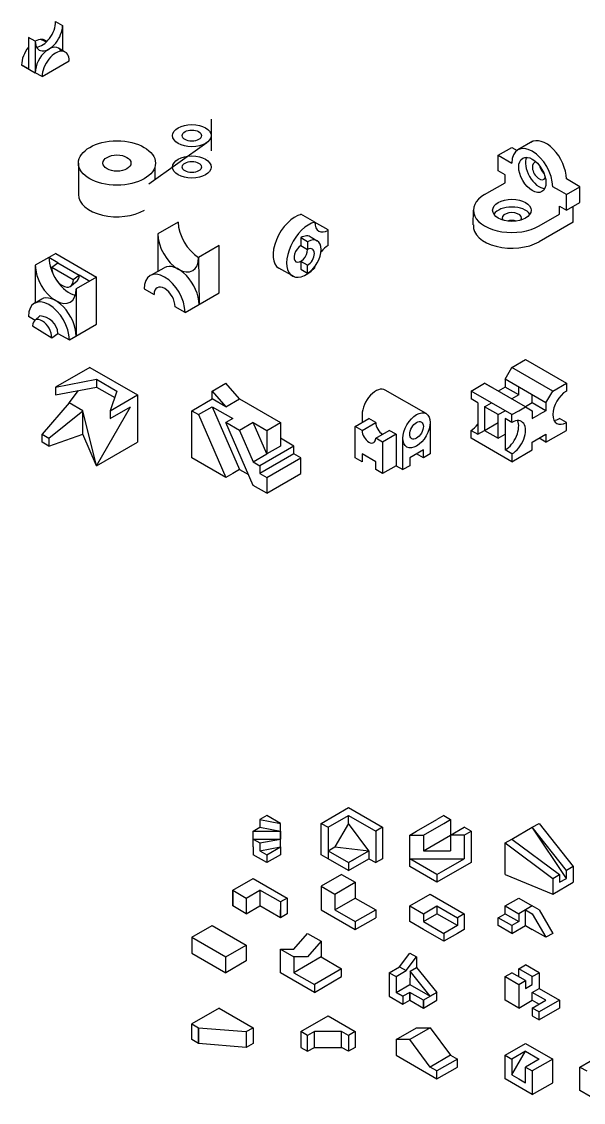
# Model space of a CAD drawing. Header units: millimetres. Extents: x 3754 to 5737, y 3935 to 4721.
# Drawn here: x 3754 to 4111, y 3950 to 4637 of the extents above; entities that cross this region are included whole.
import ezdxf

# ---------------------------------------------------------------- set-up
doc = ezdxf.new("R2010")
doc.units = ezdxf.units.MM

msp = doc.modelspace()

# ---------------------------------------------------------------- linework, layer by layer
for p, q in [((3775.87, 4637.5), (3780.2, 4635)), ((3780.2, 4635), (3780.2, 4618.66)), ((3762.88, 4625), (3758.55, 4627.5)), ((3758.55, 4627.5), (3758.55, 4607.5)), ((3762.88, 4625), (3762.88, 4605)), ((3766.58, 4626.18), (3770.08, 4624.72)), ((3781.46, 4618.37), (3777.7, 4620.59)), ((3758.55, 4607.5), (3754.22, 4610)), ((3754.22, 4610), (3762.88, 4605)), ((3767.21, 4602.5), (3784.53, 4612.5)), ((3767.21, 4602.5), (3762.88, 4605)), ((3874.8, 4575.48), (3874.8, 4555.37)), ((3835.02, 4534.26), (3871.98, 4560.54)), ((4079.25, 4561.35), (4069.8, 4555.91)), ((4057.33, 4552.5), (4065.99, 4557.5)), ((4057.33, 4542.5), (4057.33, 4552.5)), ((4057.33, 4552.5), (4065.99, 4547.5)), ((4065.99, 4557.5), (4069.3, 4555.59)), ((3790.4, 4547.45), (3790.35, 4527.52)), ((3838.98, 4545.16), (3838.85, 4536.96)), ((3872.52, 4550.96), (3872.52, 4550.96)), ((3832.16, 4537.5), (3832.16, 4537.5)), ((4061.66, 4540), (4057.33, 4542.5)), ((4061.66, 4535), (4061.66, 4540)), ((4109.29, 4532.5), (4100.63, 4537.5)), ((4048.67, 4527.5), (4061.66, 4535)), ((4096.3, 4530), (4091.97, 4532.5)), ((4100.63, 4527.5), (4109.29, 4532.5)), ((4109.29, 4522.5), (4109.29, 4532.5)), ((4100.63, 4527.5), (4096.3, 4530)), ((4100.63, 4517.5), (4100.63, 4527.5)), ((4041.35, 4508.16), (4041.5, 4517.62)), ((4096.3, 4515), (4096.3, 4520)), ((4096.3, 4520), (4100.63, 4517.5)), ((4100.63, 4517.5), (4109.29, 4522.5)), ((4104.96, 4510), (4104.96, 4520)), ((3853.81, 4510), (3840.82, 4502.5)), ((3940.63, 4509.88), (3931.76, 4515)), ((3949.08, 4505), (3940.42, 4510)), ((4083.31, 4507.5), (4096.3, 4515)), ((4104.96, 4510), (4083.31, 4497.5)), ((3949.08, 4495), (3949.08, 4505)), ((3840.82, 4502.5), (3840.82, 4478.6)), ((3936.09, 4497.5), (3931.76, 4500)), ((3931.76, 4500), (3931.76, 4495)), ((3936.09, 4497.5), (3936.09, 4492.5)), ((3938.4, 4500.29), (3942.2, 4498.11)), ((3775.91, 4490), (3771.58, 4487.5)), ((3775.91, 4490), (3801.89, 4475)), ((3879.79, 4495), (3866.8, 4487.5)), ((3879.79, 4465), (3879.79, 4495)), ((3931.76, 4495), (3936.09, 4492.5)), ((3771.58, 4487.5), (3762.91, 4482.5)), ((3777.21, 4484.1), (3771.58, 4487.5)), ((3773.34, 4481.39), (3777.21, 4484.1)), ((3777.21, 4484.1), (3790.89, 4476.23)), ((3866.8, 4487.5), (3867.04, 4457.78)), ((3936.09, 4482.5), (3931.76, 4485)), ((3931.76, 4485), (3931.76, 4480)), ((3936.09, 4477.5), (3936.09, 4482.5)), ((3762.91, 4482.5), (3762.91, 4458.68)), ((3773.34, 4481.39), (3787.07, 4473.41)), ((3787.07, 4473.41), (3790.89, 4476.23)), ((3790.86, 4476.33), (3797.5, 4472.47)), ((3836.87, 4476.35), (3844.89, 4480.93)), ((3927.77, 4475.11), (3917.81, 4480.68)), ((3931.76, 4480), (3936.09, 4477.5)), ((3785.85, 4469.56), (3789.51, 4472.54)), ((3801.89, 4475), (3788.9, 4467.5)), ((3801.89, 4445), (3801.89, 4475)), ((3788.9, 4467.5), (3788.9, 4437.5)), ((3832.16, 4467.5), (3838.46, 4463.86)), ((3858.14, 4452.5), (3879.79, 4465)), ((3762.91, 4458.68), (3767, 4461.07)), ((3762.91, 4458.68), (3764.81, 4459.21)), ((3762.91, 4458.68), (3764.81, 4459.21)), ((3858.14, 4452.5), (3851.96, 4456.05)), ((3758.55, 4450.14), (3762.82, 4447.67)), ((3762.82, 4447.67), (3765.75, 4450.26)), ((3761.06, 4444.07), (3773.44, 4436.43)), ((3784.57, 4435), (3801.89, 4445)), ((3773.44, 4436.43), (3777.33, 4439.17)), ((3777.33, 4439.17), (3784.57, 4435)), ((4065.99, 4417.5), (4074.65, 4422.5)), ((4074.65, 4422.5), (4100.63, 4407.5)), ((3797.52, 4417.5), (3775.87, 4405)), ((3797.52, 4417.5), (3827.83, 4400)), ((4061.66, 4410), (4065.99, 4417.5)), ((4091.97, 4402.5), (4065.99, 4417.5)), ((3775.87, 4405), (3801.85, 4410)), ((3801.85, 4410), (3814.84, 4402.5)), ((3801.85, 4410), (3801.85, 4405)), ((3875.46, 4402.5), (3884.12, 4407.5)), ((3892.78, 4397.5), (3884.12, 4407.5)), ((4044.34, 4405), (4048.67, 4407.5)), ((4048.67, 4407.5), (4053, 4405)), ((4074.65, 4392.5), (4048.67, 4407.5)), ((4061.66, 4410), (4061.66, 4405)), ((4087.64, 4395), (4061.66, 4410)), ((4091.97, 4402.5), (4100.63, 4407.5)), ((4100.63, 4407.5), (4100.63, 4402.5)), ((3775.87, 4400), (3801.85, 4405)), ((3775.87, 4405), (3775.87, 4400)), ((3784.53, 4395), (3790.3, 4402.78)), ((3801.85, 4405), (3813.4, 4398.33)), ((3814.84, 4402.5), (3810.51, 4390)), ((3810.51, 4390), (3827.83, 4400)), ((3827.83, 4400), (3827.83, 4370)), ((3875.46, 4397.5), (3875.46, 4402.5)), ((3875.46, 4402.5), (3884.12, 4392.5)), ((4011.45, 4388.13), (3985.51, 4403.11)), ((4040.01, 4402.5), (4044.34, 4405)), ((4065.99, 4387.5), (4040.01, 4402.5)), ((4040.01, 4402.5), (4040.01, 4397.5)), ((4061.66, 4405), (4057.33, 4402.5)), ((4070.32, 4400), (4061.66, 4405)), ((4070.32, 4400), (4065.99, 4397.5)), ((4070.32, 4400), (4070.32, 4405)), ((4078.98, 4395), (4078.98, 4400)), ((4087.64, 4395), (4091.97, 4402.5)), ((3784.53, 4395), (3767.21, 4375)), ((3793.19, 4390), (3784.53, 4395)), ((3862.47, 4390), (3875.46, 4397.5)), ((3875.46, 4397.5), (3875.46, 4397.5)), ((3884.12, 4392.5), (3875.46, 4397.5)), ((3884.12, 4392.5), (3892.78, 4397.5)), ((3892.78, 4397.5), (3918.76, 4382.5)), ((4044.34, 4395), (4040.01, 4397.5)), ((4044.34, 4395), (4044.34, 4375)), ((4048.67, 4392.5), (4053, 4395)), ((4078.98, 4395), (4074.65, 4392.5)), ((4087.64, 4390), (4078.98, 4395)), ((4087.64, 4395), (4087.64, 4390)), ((3771.54, 4372.5), (3793.19, 4390)), ((3793.19, 4375), (3793.19, 4390)), ((3801.85, 4355), (3793.19, 4390)), ((3801.85, 4355), (3823.5, 4392.5)), ((3810.51, 4385), (3823.5, 4392.5)), ((3810.51, 4390), (3810.51, 4385)), ((3862.47, 4360), (3862.47, 4390)), ((3862.47, 4390), (3866.8, 4387.5)), ((3866.8, 4387.5), (3875.46, 4392.5)), ((3866.8, 4387.5), (3884.12, 4347.5)), ((3875.46, 4392.5), (3888.45, 4385)), ((3875.46, 4392.5), (3892.78, 4352.5)), ((3970.73, 4387.5), (3970.73, 4382.5)), ((4057.33, 4387.5), (4048.67, 4392.5)), ((4048.67, 4392.5), (4048.67, 4377.5)), ((4057.33, 4387.5), (4061.66, 4390)), ((4057.33, 4372.5), (4057.33, 4387.5)), ((4065.99, 4387.5), (4070.32, 4390)), ((4065.99, 4382.5), (4065.99, 4387.5)), ((4070.32, 4390), (4074.65, 4392.5)), ((4074.65, 4392.5), (4078.98, 4390)), ((4078.98, 4390), (4078.98, 4385)), ((4078.98, 4385), (4083.31, 4387.5)), ((4087.64, 4390), (4083.31, 4387.5)), ((3888.45, 4385), (3884.12, 4382.5)), ((3901.44, 4342.5), (3884.12, 4382.5)), ((3892.78, 4377.5), (3884.12, 4382.5)), ((3901.44, 4382.5), (3892.78, 4377.5)), ((3910.1, 4362.5), (3901.44, 4382.5)), ((3901.44, 4382.5), (3910.1, 4377.5)), ((3910.1, 4377.5), (3918.76, 4382.5)), ((3918.76, 4382.5), (3918.76, 4367.5)), ((3966.4, 4380), (3975.06, 4385)), ((3970.73, 4377.5), (3966.4, 4380)), ((3966.4, 4360), (3966.4, 4380)), ((3970.73, 4377.5), (3979.39, 4382.5)), ((3979.39, 4382.5), (3975.06, 4385)), ((4014.03, 4382.5), (4014.03, 4362.5)), ((4048.67, 4377.5), (4057.33, 4382.5)), ((4065.99, 4382.5), (4061.66, 4385)), ((4061.66, 4385), (4061.66, 4365)), ((4100.63, 4382.5), (4096.3, 4385)), ((4100.63, 4377.5), (4100.63, 4382.5)), ((3767.21, 4370), (3767.21, 4375)), ((3767.21, 4375), (3771.54, 4372.5)), ((3771.54, 4367.5), (3793.19, 4375)), ((3771.54, 4372.5), (3771.54, 4367.5)), ((3801.85, 4355), (3793.19, 4375)), ((3892.78, 4377.5), (3901.44, 4357.5)), ((3910.1, 4377.5), (3910.1, 4362.5)), ((3923.1, 4370), (3918.76, 4372.5)), ((3979.39, 4372.5), (3988.05, 4377.5)), ((3983.72, 4370), (3979.39, 4372.5)), ((3992.38, 4375), (3983.72, 4370)), ((3992.38, 4375), (3988.05, 4377.5)), ((3992.38, 4375), (3992.38, 4355)), ((3996.71, 4352.5), (3996.71, 4372.5)), ((4040.01, 4372.5), (4040.01, 4377.5)), ((4040.01, 4377.5), (4044.34, 4375)), ((4065.99, 4357.5), (4040.01, 4372.5)), ((4044.34, 4375), (4048.67, 4377.5)), ((4048.67, 4377.5), (4057.33, 4372.5)), ((4057.33, 4372.5), (4061.66, 4375)), ((4078.98, 4370), (4087.64, 4375)), ((4087.64, 4370), (4083.31, 4372.5)), ((4087.64, 4370), (4100.63, 4377.5)), ((4087.64, 4375), (4087.64, 4370)), ((3771.54, 4367.5), (3767.21, 4370)), ((3801.85, 4355), (3827.83, 4370)), ((3927.43, 4367.5), (3905.77, 4355)), ((3918.76, 4367.5), (3910.1, 4362.5)), ((3927.43, 4367.5), (3923.1, 4370)), ((3927.43, 4362.5), (3927.43, 4367.5)), ((3983.72, 4370), (3983.72, 4350)), ((4078.98, 4365), (4078.98, 4370)), ((3884.12, 4347.5), (3862.47, 4360)), ((3901.44, 4357.5), (3910.1, 4362.5)), ((3927.43, 4362.5), (3905.77, 4350)), ((3910.1, 4347.5), (3931.76, 4360)), ((3931.76, 4360), (3927.43, 4362.5)), ((3931.76, 4350), (3931.76, 4360)), ((3970.73, 4357.5), (3966.4, 4360)), ((3979.39, 4357.5), (3970.73, 4362.5)), ((3970.73, 4362.5), (3970.73, 4357.5)), ((4009.7, 4365), (4001.04, 4360)), ((4001.04, 4360), (4001.04, 4355)), ((4009.7, 4360), (4005.37, 4362.5)), ((4009.7, 4360), (4009.7, 4365)), ((4014.03, 4362.5), (4009.7, 4360)), ((4065.99, 4362.5), (4061.66, 4365)), ((4065.99, 4357.5), (4078.98, 4365)), ((4065.99, 4362.5), (4065.99, 4357.5)), ((3892.78, 4352.5), (3888.45, 4350)), ((3892.78, 4352.5), (3898.51, 4349.41)), ((3901.44, 4357.5), (3905.77, 4355)), ((3905.77, 4355), (3905.77, 4350)), ((3979.39, 4352.5), (3979.39, 4357.5)), ((3983.72, 4350), (3979.39, 4352.5)), ((3992.38, 4355), (3983.72, 4350)), ((3992.38, 4355), (3996.71, 4352.5)), ((4001.04, 4355), (3996.71, 4352.5)), ((3888.45, 4350), (3884.12, 4347.5)), ((3905.77, 4350), (3910.1, 4347.5)), ((3910.1, 4337.5), (3931.76, 4350)), ((3910.1, 4347.5), (3910.1, 4337.5)), ((3910.1, 4337.5), (3901.44, 4342.5)), ((3910.1, 4132.5), (3905.77, 4130)), ((3918.76, 4127.5), (3910.1, 4132.5)), ((3944.75, 4127.5), (3962.07, 4137.5)), ((3949.08, 4125), (3962.07, 4132.5)), ((3962.07, 4137.5), (3983.72, 4125)), ((3962.07, 4132.5), (3979.39, 4122.5)), ((3962.07, 4127.5), (3962.07, 4132.5)), ((4022.69, 4132.5), (4018.36, 4130)), ((4022.69, 4132.5), (4027.02, 4130)), ((3901.44, 4122.5), (3905.77, 4125)), ((3905.77, 4130), (3918.76, 4127.5)), ((3905.77, 4130), (3905.77, 4125)), ((3905.77, 4125), (3918.76, 4122.5)), ((3918.76, 4117.5), (3918.76, 4127.5)), ((3944.75, 4107.5), (3944.75, 4127.5)), ((3944.75, 4127.5), (3949.08, 4125)), ((3949.08, 4125), (3949.08, 4105)), ((3962.07, 4127.5), (3953.41, 4112.5)), ((3975.06, 4110), (3962.07, 4127.5)), ((3983.72, 4125), (3979.39, 4122.5)), ((3983.72, 4125), (3983.72, 4105)), ((4005.37, 4122.5), (4018.36, 4130)), ((4009.7, 4120), (4022.69, 4127.5)), ((4022.69, 4127.5), (4027.02, 4130)), ((4027.02, 4130), (4027.02, 4120)), ((4027.02, 4120), (4035.68, 4125)), ((4040.01, 4122.5), (4035.68, 4125)), ((4065.99, 4117.5), (4078.98, 4125)), ((4078.98, 4125), (4083.31, 4127.5)), ((4100.63, 4097.5), (4078.98, 4125)), ((4100.63, 4092.5), (4078.98, 4125)), ((4083.31, 4127.5), (4104.96, 4100)), ((3901.44, 4117.5), (3901.44, 4122.5)), ((3901.44, 4122.5), (3918.76, 4122.5)), ((3901.44, 4122.5), (3901.44, 4122.5)), ((3918.76, 4122.5), (3918.76, 4117.5)), ((3979.39, 4122.5), (3979.39, 4102.5)), ((4001.04, 4120), (4005.37, 4122.5)), ((4001.04, 4105), (4001.04, 4120)), ((4001.04, 4120), (4009.7, 4120)), ((4009.7, 4120), (4009.7, 4110)), ((4009.7, 4110), (4027.02, 4120)), ((4035.68, 4120), (4027.02, 4120)), ((4027.02, 4120), (4027.02, 4110)), ((4035.68, 4120), (4040.01, 4122.5)), ((4035.68, 4120), (4035.68, 4105)), ((4040.01, 4122.5), (4040.01, 4102.5)), ((3901.44, 4112.5), (3901.44, 4117.5)), ((3901.44, 4117.5), (3905.77, 4115)), ((3901.44, 4117.5), (3918.76, 4117.5)), ((3901.44, 4112.5), (3901.44, 4107.5)), ((3905.77, 4115), (3918.76, 4117.5)), ((3905.77, 4115), (3905.77, 4110)), ((3905.77, 4110), (3918.76, 4112.5)), ((3910.1, 4107.5), (3918.76, 4112.5)), ((3918.76, 4112.5), (3918.76, 4117.5)), ((3918.76, 4112.5), (3918.76, 4107.5)), ((3949.08, 4110), (3953.41, 4112.5)), ((3953.41, 4112.5), (3975.06, 4110)), ((4061.66, 4115), (4065.99, 4117.5)), ((4061.66, 4095), (4061.66, 4115)), ((4061.66, 4115), (4091.97, 4092.5)), ((4065.99, 4117.5), (4096.3, 4095)), ((3910.1, 4102.5), (3901.44, 4107.5)), ((3905.77, 4110), (3910.1, 4107.5)), ((3918.76, 4107.5), (3910.1, 4102.5)), ((3910.1, 4107.5), (3910.1, 4102.5)), ((3949.08, 4105), (3944.75, 4107.5)), ((3949.08, 4110), (3962.07, 4102.5)), ((3962.07, 4097.5), (3949.08, 4105)), ((3962.07, 4102.5), (3975.06, 4110)), ((3962.07, 4102.5), (3966.4, 4105)), ((3962.07, 4097.5), (3975.06, 4105)), ((3975.06, 4110), (3975.06, 4105)), ((3975.06, 4105), (3979.39, 4102.5)), ((3983.72, 4105), (3979.39, 4102.5)), ((4001.04, 4100), (4001.04, 4105)), ((4001.04, 4100), (4001.04, 4105)), ((4001.04, 4105), (4009.7, 4105)), ((4001.04, 4105), (4027.02, 4105)), ((4018.36, 4095), (4001.04, 4105)), ((4009.7, 4110), (4027.02, 4110)), ((4009.7, 4105), (4014.03, 4105)), ((4022.69, 4097.5), (4035.68, 4105)), ((4022.69, 4105), (4027.02, 4105)), ((4027.02, 4105), (4027.02, 4105)), ((4027.02, 4105), (4035.68, 4105)), ((3962.07, 4102.5), (3962.07, 4097.5)), ((4018.36, 4090), (4001.04, 4100)), ((4040.01, 4102.5), (4018.36, 4090)), ((4018.36, 4095), (4022.69, 4097.5)), ((4104.96, 4100), (4100.63, 4097.5)), ((4100.63, 4092.5), (4100.63, 4097.5)), ((4104.96, 4100), (4104.96, 4090)), ((3888.45, 4085), (3901.44, 4092.5)), ((3901.44, 4092.5), (3923.1, 4080)), ((3957.74, 4095), (3944.75, 4087.5)), ((3957.74, 4095), (3966.4, 4090)), ((4018.36, 4095), (4018.36, 4090)), ((4061.66, 4095), (4091.97, 4082.5)), ((4091.97, 4092.5), (4096.3, 4095)), ((4091.97, 4092.5), (4091.97, 4082.5)), ((4096.3, 4095), (4096.3, 4090)), ((4096.3, 4090), (4100.63, 4092.5)), ((3888.45, 4085), (3888.45, 4075)), ((3888.45, 4075), (3888.45, 4085)), ((3888.45, 4085), (3897.11, 4080)), ((3897.11, 4080), (3905.77, 4085)), ((3918.76, 4077.5), (3905.77, 4085)), ((3905.77, 4085), (3905.77, 4075)), ((3944.75, 4087.5), (3944.75, 4072.5)), ((3944.75, 4087.5), (3953.41, 4082.5)), ((3953.41, 4082.5), (3966.4, 4090)), ((3966.4, 4090), (3966.4, 4080)), ((4091.97, 4082.5), (4104.96, 4090)), ((3892.78, 4077.5), (3892.78, 4077.5)), ((3897.11, 4080), (3897.11, 4070)), ((3923.1, 4080), (3918.76, 4077.5)), ((3918.76, 4077.5), (3918.76, 4067.5)), ((3923.1, 4080), (3923.1, 4070)), ((3953.41, 4082.5), (3953.41, 4072.5)), ((3953.41, 4072.5), (3966.4, 4080)), ((3966.4, 4080), (3979.39, 4072.5)), ((4001.04, 4075), (4014.03, 4082.5)), ((4014.03, 4082.5), (4035.68, 4070)), ((4061.66, 4075), (4070.32, 4080)), ((4070.32, 4080), (4078.98, 4075)), ((3897.11, 4070), (3888.45, 4075)), ((3897.11, 4070), (3905.77, 4075)), ((3918.76, 4067.5), (3905.77, 4075)), ((3918.76, 4067.5), (3918.76, 4072.5)), ((3923.1, 4070), (3918.76, 4067.5)), ((3944.75, 4072.5), (3966.4, 4060)), ((3953.41, 4072.5), (3966.4, 4065)), ((3966.4, 4065), (3979.39, 4072.5)), ((3979.39, 4072.5), (3979.39, 4067.5)), ((4001.04, 4065), (4001.04, 4075)), ((4001.04, 4075), (4009.7, 4070)), ((4009.7, 4070), (4018.36, 4075)), ((4009.7, 4070), (4009.7, 4065)), ((4009.7, 4065), (4018.36, 4070)), ((4018.36, 4075), (4031.35, 4067.5)), ((4018.36, 4075), (4018.36, 4070)), ((4031.35, 4062.5), (4018.36, 4070)), ((4035.68, 4070), (4031.35, 4067.5)), ((4035.68, 4070), (4035.68, 4060)), ((4057.33, 4067.5), (4061.66, 4070)), ((4061.66, 4070), (4061.66, 4075)), ((4061.66, 4075), (4070.32, 4070)), ((4061.66, 4070), (4070.32, 4065)), ((4078.98, 4075), (4070.32, 4070)), ((4070.32, 4070), (4070.32, 4065)), ((4074.65, 4062.5), (4074.65, 4072.5)), ((4074.65, 4072.5), (4078.98, 4070)), ((4083.31, 4072.5), (4078.98, 4075)), ((4078.98, 4070), (4087.64, 4055)), ((4083.31, 4072.5), (4091.97, 4057.5)), ((3966.4, 4060), (3979.39, 4067.5)), ((3966.4, 4065), (3966.4, 4060)), ((4009.7, 4060), (4001.04, 4065)), ((4009.7, 4065), (4022.69, 4057.5)), ((4031.35, 4067.5), (4031.35, 4062.5)), ((4057.33, 4062.5), (4057.33, 4067.5)), ((4065.99, 4062.5), (4057.33, 4067.5)), ((4070.32, 4065), (4065.99, 4062.5)), ((3862.47, 4055), (3875.46, 4062.5)), ((3875.46, 4062.5), (3897.11, 4050)), ((3927.43, 4047.5), (3936.09, 4057.5)), ((3936.09, 4057.5), (3944.75, 4052.5)), ((4022.69, 4052.5), (4009.7, 4060)), ((4031.35, 4062.5), (4022.69, 4057.5)), ((4022.69, 4057.5), (4022.69, 4052.5)), ((4031.35, 4057.5), (4022.69, 4052.5)), ((4035.68, 4060), (4031.35, 4057.5)), ((4065.99, 4057.5), (4057.33, 4062.5)), ((4065.99, 4062.5), (4065.99, 4057.5)), ((4065.99, 4057.5), (4074.65, 4062.5)), ((4065.99, 4057.5), (4065.99, 4057.5)), ((4074.65, 4062.5), (4078.98, 4060)), ((4087.64, 4055), (4078.98, 4060)), ((4091.97, 4057.5), (4087.64, 4055)), ((3862.47, 4055), (3884.12, 4042.5)), ((3862.47, 4055), (3862.47, 4045)), ((3884.12, 4042.5), (3897.11, 4050)), ((3897.11, 4050), (3897.11, 4040)), ((3944.75, 4052.5), (3936.09, 4042.5)), ((3944.75, 4052.5), (3944.75, 4042.5)), ((3862.47, 4045), (3884.12, 4032.5)), ((3884.12, 4032.5), (3884.12, 4042.5)), ((3918.76, 4047.5), (3927.43, 4042.5)), ((3918.76, 4032.5), (3918.76, 4047.5)), ((3918.76, 4047.5), (3927.43, 4047.5)), ((3927.43, 4042.5), (3927.43, 4032.5)), ((3936.09, 4042.5), (3927.43, 4042.5)), ((3944.75, 4042.5), (3927.43, 4032.5)), ((3944.75, 4042.5), (3957.74, 4035)), ((3994.56, 4036.2), (4001.04, 4045)), ((3998.79, 4033.88), (4005.37, 4042.5)), ((4001.04, 4045), (4005.37, 4042.5)), ((4005.37, 4042.5), (4005.38, 4035.73)), ((3897.11, 4040), (3884.12, 4032.5)), ((3988.05, 4032.5), (3994.56, 4036.2)), ((3994.56, 4036.2), (3998.79, 4033.88)), ((4001.24, 4033.43), (4005.38, 4035.73)), ((4005.38, 4035.73), (4018.36, 4020)), ((4070.32, 4035), (4074.65, 4037.5)), ((4083.31, 4032.5), (4074.65, 4037.5)), ((3940.42, 4020), (3918.76, 4032.5)), ((3927.43, 4032.5), (3940.42, 4025)), ((3957.74, 4035), (3940.42, 4025)), ((3940.42, 4020), (3957.74, 4030)), ((3957.74, 4030), (3957.74, 4035)), ((3988.05, 4032.5), (3988.05, 4017.5)), ((3988.05, 4032.5), (3992.38, 4030)), ((3992.38, 4030), (3998.79, 4033.88)), ((3992.38, 4030), (3992.38, 4020)), ((4001.24, 4033.43), (4001.04, 4025)), ((4014.03, 4017.5), (4001.24, 4033.43)), ((4061.66, 4030), (4065.99, 4032.5)), ((4061.66, 4015), (4061.66, 4030)), ((4061.66, 4030), (4070.32, 4025)), ((4074.65, 4027.5), (4065.99, 4032.5)), ((4070.32, 4030), (4070.32, 4035)), ((4078.98, 4030), (4070.32, 4035)), ((4078.98, 4030), (4083.31, 4032.5)), ((4078.98, 4025), (4078.98, 4030)), ((4083.31, 4032.5), (4083.31, 4022.5)), ((3940.42, 4025), (3940.42, 4020)), ((3992.38, 4020), (4001.04, 4025)), ((4001.04, 4025), (4014.03, 4017.5)), ((4070.32, 4025), (4074.65, 4027.5)), ((4070.32, 4025), (4070.32, 4010)), ((4074.65, 4027.5), (4074.65, 4022.5)), ((4074.65, 4022.5), (4078.98, 4025)), ((4078.98, 4020), (4083.31, 4022.5)), ((4083.31, 4022.5), (4096.3, 4015)), ((3988.05, 4017.5), (3996.71, 4012.5)), ((3996.71, 4017.5), (3992.38, 4020)), ((3992.38, 4020), (3996.71, 4017.5)), ((4001.04, 4020), (3996.71, 4017.5)), ((3996.71, 4017.5), (3996.71, 4012.5)), ((3996.71, 4012.5), (4001.04, 4015)), ((4009.7, 4015), (4001.04, 4020)), ((4001.04, 4020), (4001.04, 4015)), ((4001.04, 4015), (4001.04, 4020)), ((4001.04, 4015), (4009.7, 4010)), ((4018.36, 4020), (4009.7, 4015)), ((4009.7, 4010), (4018.36, 4015)), ((4009.7, 4015), (4009.7, 4010)), ((4009.7, 4010), (4009.7, 4015)), ((4018.36, 4020), (4014.03, 4017.5)), ((4018.36, 4015), (4018.36, 4020)), ((4070.32, 4010), (4061.66, 4015)), ((4070.32, 4010), (4078.98, 4015)), ((4087.64, 4015), (4078.98, 4020)), ((4078.98, 4015), (4078.98, 4020)), ((4078.98, 4010), (4087.64, 4015)), ((4078.98, 4015), (4083.31, 4012.5)), ((4096.3, 4015), (4083.31, 4007.5)), ((4096.3, 4015), (4096.3, 4010)), ((3879.79, 4010), (3862.47, 4000)), ((3879.79, 4010), (3901.44, 3997.5)), ((4083.31, 4007.5), (4078.98, 4010)), ((4078.98, 4010), (4078.98, 4005)), ((4096.3, 4010), (4083.31, 4002.5)), ((3931.76, 3995), (3949.08, 4005)), ((3949.08, 4005), (3966.4, 3995)), ((4078.98, 4005), (4083.31, 4002.5)), ((4083.31, 4002.5), (4083.31, 4007.5)), ((3862.47, 3990), (3862.47, 4000)), ((3862.47, 4000), (3866.8, 3997.5)), ((3866.8, 3997.5), (3866.8, 3987.5)), ((3866.8, 3987.5), (3866.8, 3997.5)), ((3866.8, 3997.5), (3897.11, 3995)), ((3897.11, 3995), (3901.44, 3997.5)), ((3897.11, 3995), (3897.11, 3985)), ((3901.44, 3997.5), (3901.44, 3987.5)), ((3901.44, 3997.5), (3901.44, 3992.5)), ((3936.09, 3992.5), (3931.76, 3995)), ((3931.76, 3995), (3931.76, 3985)), ((3940.42, 3995), (3936.09, 3992.5)), ((3957.74, 3995), (3940.42, 3995)), ((3940.42, 3985), (3940.42, 3995)), ((3962.07, 3992.5), (3957.74, 3995)), ((3957.74, 3985), (3957.74, 3995)), ((3966.4, 3995), (3962.07, 3992.5)), ((3966.4, 3995), (3966.4, 3985)), ((3992.38, 3990), (4005.37, 3997.5)), ((4014.03, 3997.5), (4001.04, 3990)), ((4005.37, 3997.5), (4014.03, 3997.5)), ((4014.03, 3997.5), (4027.02, 3980)), ((3866.8, 3987.5), (3862.47, 3990)), ((3897.11, 3985), (3866.8, 3987.5)), ((3901.44, 3987.5), (3897.11, 3985)), ((3936.09, 3982.5), (3936.09, 3992.5)), ((3962.07, 3992.5), (3962.07, 3982.5)), ((3992.38, 3990), (3992.38, 3980)), ((4001.04, 3990), (3992.38, 3990)), ((4014.03, 3972.5), (4001.04, 3990)), ((4061.66, 3980), (4074.65, 3987.5)), ((4074.65, 3987.5), (4091.97, 3977.5)), ((3931.76, 3985), (3936.09, 3982.5)), ((3936.09, 3982.5), (3940.42, 3985)), ((3940.42, 3985), (3957.74, 3985)), ((3962.07, 3982.5), (3957.74, 3985)), ((3966.4, 3985), (3962.07, 3982.5)), ((4065.99, 3967.5), (4074.65, 3982.5)), ((4074.65, 3982.5), (4065.99, 3977.5)), ((4074.65, 3982.5), (4083.31, 3977.5)), ((3992.38, 3980), (4018.36, 3965)), ((4027.02, 3980), (4014.03, 3972.5)), ((4031.35, 3977.5), (4018.36, 3970)), ((4027.02, 3980), (4031.35, 3977.5)), ((4031.35, 3972.5), (4031.35, 3977.5)), ((4061.66, 3965), (4061.66, 3980)), ((4061.66, 3980), (4065.99, 3977.5)), ((4061.66, 3965), (4061.66, 3980)), ((4065.99, 3977.5), (4065.99, 3967.5)), ((4083.31, 3977.5), (4074.65, 3972.5)), ((4091.97, 3977.5), (4078.98, 3970)), ((4091.97, 3962.5), (4091.97, 3977.5)), ((4109.29, 3972.5), (4122.28, 3980)), ((4018.36, 3970), (4014.03, 3972.5)), ((4018.36, 3965), (4031.35, 3972.5)), ((4018.36, 3965), (4018.36, 3970)), ((4065.99, 3967.5), (4065.99, 3967.5)), ((4065.99, 3967.5), (4070.32, 3965)), ((4074.65, 3962.5), (4074.65, 3972.5)), ((4074.65, 3972.5), (4078.98, 3970)), ((4078.98, 3970), (4078.98, 3955)), ((4078.98, 3970), (4078.98, 3955)), ((4109.29, 3957.5), (4109.29, 3972.5)), ((4109.29, 3972.5), (4109.29, 3972.5)), ((4109.29, 3972.5), (4113.62, 3970)), ((4078.98, 3955), (4061.66, 3965)), ((4070.32, 3965), (4074.65, 3962.5)), ((4078.98, 3955), (4091.97, 3962.5)), ((4122.28, 3950), (4109.29, 3957.5))]:
    msp.add_line(p, q)
msp.add_arc((3765.23, 4438.12), 12.15, 4.95424, 87.54758)
for centre, major_axis, ratio, start_param, end_param in [((3771.54, 4630), (-6.12, -10.61), 0.57735, 5.497787, 8.63938), ((3767.21, 4632.5), (-6.12, -10.61), 0.57735, 6.644552, 8.63938), ((3762.88, 4615), (6.12, 10.61), 0.57735, 7.592182, 8.63938), ((3762.88, 4615), (6.12, 10.61), 0.57735, 6.087775, 7.068583), ((3771.54, 4610), (6.12, 10.61), 0.57735, 5.921818, 8.63938), ((3775.87, 4607.5), (6.12, 10.61), 0.57735, 5.497787, 8.63938), ((4078.98, 4540), (-9.19, 15.91), 0.57735, 3.926991, 7.068583), ((4087.64, 4545), (-9.19, 15.91), 0.57735, 3.926991, 6.324068), ((4087.64, 4545), (-9.19, 15.91), 0.57735, 6.774068, 6.779301), ((4083.31, 4542.5), (6.12, -10.61), 0.57735, 3.50296, 5.921818), ((4083.31, 4542.5), (3.06, -5.3), 0.57735, 2.780226, 6.644552), ((4083.31, 4542.5), (3.06, -5.3), 0.57735, 2.780226, 6.644552), ((4083.31, 4542.5), (3.06, -5.3), 0.57735, 2.780226, 6.644552), ((4083.31, 4542.5), (3.06, -5.3), 0.57735, 2.780226, 6.644552), ((4083.31, 4542.5), (3.06, -5.3), 0.57735, 2.780226, 6.644552), ((4087.64, 4545), (3.06, -5.3), 0.57735, 4.225694, 5.199084), ((3814.84, 4527.5), (-24.49, 0), 0.57735, 6.281775, 8.648338), ((4065.99, 4517.5), (-24.49, 0), 0.57735, 5.497787, 8.63938), ((4065.99, 4512.5), (-12.25, 0), 0.57735, 3.50296, 5.921818), ((3866.8, 4502.5), (9.19, -15.91), 0.57735, 3.926991, 5.497787), ((3927.43, 4497.5), (-9.69, -16.78), 0.547401, 3.60524, 6.290682), ((4065.99, 4512.5), (-6.12, 0), 0.57735, 2.780226, 6.644552), ((4065.99, 4507.5), (-6.12, 0), 0.57735, 4.225694, 5.199084), ((3936.09, 4492.5), (-9.69, -16.78), 0.547401, 3.60524, 7.42721), ((3949.29, 4514.88), (-6.12, -10.61), 0.57735, 5.497787, 7.068583), ((4065.99, 4507.5), (-24.49, 0), 0.57735, 6.237023, 8.63938), ((3853.81, 4495), (9.19, -15.91), 0.57735, 3.926991, 7.068583), ((3931.76, 4490), (6.12, 10.61), 0.57735, 6.196824, 7.068583), ((3936.09, 4487.5), (6.12, 10.61), 0.57735, 3.926991, 7.068583), ((3931.76, 4490), (-3.06, -5.3), 0.57735, 3.926991, 8.63938), ((3936.09, 4487.5), (3.06, 5.3), 0.57735, 3.926991, 7.068583), ((3949.08, 4485), (-6.12, -10.61), 0.57735, 3.926991, 4.461952), ((3784.57, 4480), (9.19, -15.91), 0.57735, 3.926991, 5.792303), ((3854.05, 4465), (-9.19, 15.91), 0.57735, 3.926991, 6.280248), ((3775.91, 4475), (9.19, -15.91), 0.57735, 3.926991, 7.068583), ((3780.24, 4477.5), (4.88, -8.45), 0.57735, 3.938046, 7.049616), ((3784.57, 4480), (4.49, -7.78), 0.574153, 6.283185, 7.063561), ((3845.15, 4460), (-9.19, 15.91), 0.57735, 3.926991, 7.068583), ((3949.08, 4485), (-6.12, -10.61), 0.57735, 5.357617, 5.422878), ((3845.15, 4460), (-4.73, 8.2), 0.57735, 3.926991, 7.057432), ((3775.91, 4445), (9.19, -15.91), 0.57735, 0.785398, 3.157715), ((3771.58, 4442.5), (-9.19, 15.91), 0.57735, 3.926991, 7.068583), ((3767.24, 4440), (-4.38, 7.59), 0.57735, 3.92743, 6.997954), ((3775.91, 4445), (9.19, -15.91), 0.57735, 4.199794, 4.21964), ((3979.39, 4392.5), (-6.12, -10.61), 0.57735, 3.141587, 5.497787), ((4100.63, 4392.5), (-6.12, -10.61), 0.57735, 3.926991, 7.068583), ((3983.72, 4380), (3.06, -5.3), 0.57735, 3.926991, 5.497787), ((4040.01, 4387.5), (-6.12, -10.61), 0.57735, 0.785398, 1.308997), ((4061.66, 4375), (-6.12, -10.61), 0.57735, 0.785398, 2.780226), ((4065.99, 4372.5), (-6.12, -10.61), 0.57735, 0.785398, 3.926991), ((4096.3, 4395), (-6.12, -10.61), 0.57735, 6.644552, 7.068583), ((3975.06, 4375), (3.06, -5.3), 0.57735, 3.926991, 7.068583)]:
    msp.add_ellipse(centre, major_axis=major_axis, ratio=ratio, start_param=start_param, end_param=end_param)
for centre, major_axis in [((3862.47, 4565), (-12.25, 0)), ((3862.47, 4565), (-6.12, 0)), ((3814.84, 4547.5), (-24.49, 0)), ((3814.84, 4547.5), (-8.93, 0)), ((3862.47, 4545), (-12.25, 0)), ((4078.98, 4540), (6.12, -10.61)), ((3862.47, 4545), (-6.12, 0)), ((4065.99, 4517.5), (-12.25, 0)), ((4005.37, 4377.5), (-6.12, -10.61)), ((4005.37, 4377.5), (-3.06, -5.3))]:
    msp.add_ellipse(centre, major_axis=major_axis, ratio=0.57735)

doc.saveas('drawing.dxf')
